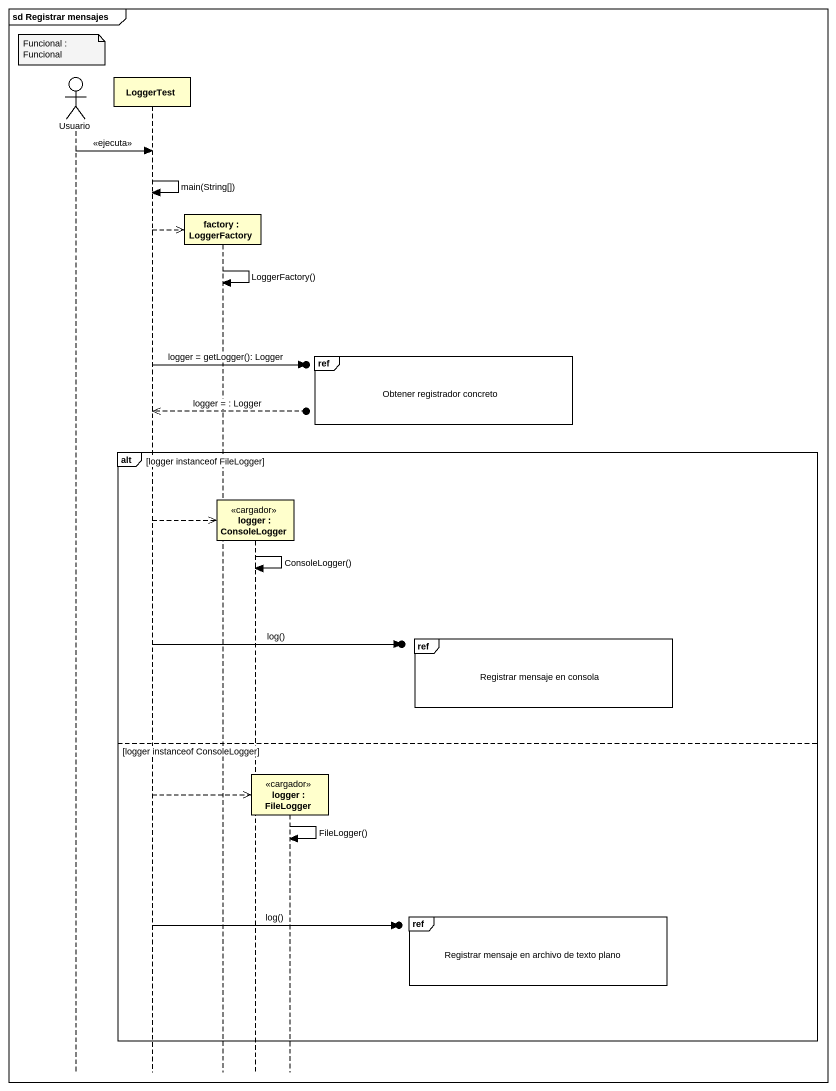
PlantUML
@startuml
mainframe sd Registrar mensajes
hide footbox
actor Usuario
participant LoggerTest
participant "factory : LoggerFactory" as factory
participant "logger : ConsoleLogger" as logger <<cargador>>
participant "logger : FileLogger" as logger_2 <<cargador>>

note over Usuario : Funcional : Funcional
Usuario -> LoggerTest : <<ejecuta>>
LoggerTest -> LoggerTest : main(String[])
LoggerTest -->> factory **
factory -> factory : LoggerFactory()
ref over logger_2 : Obtener registrador concreto
LoggerTest ->o] : logger = getLogger(): Logger
LoggerTest <<--o] : logger = : Logger
alt logger instanceof FileLogger
  LoggerTest -->> logger **
  logger -> logger : ConsoleLogger()
  ref over logger_2 : Registrar mensaje en consola
  LoggerTest ->o] : log()
else logger instanceof ConsoleLogger
  LoggerTest -->> logger_2 **
  logger_2 -> logger_2 : FileLogger()
  ref over logger_2 : Registrar mensaje en archivo de texto plano
  LoggerTest ->o] : log()
end
@enduml
